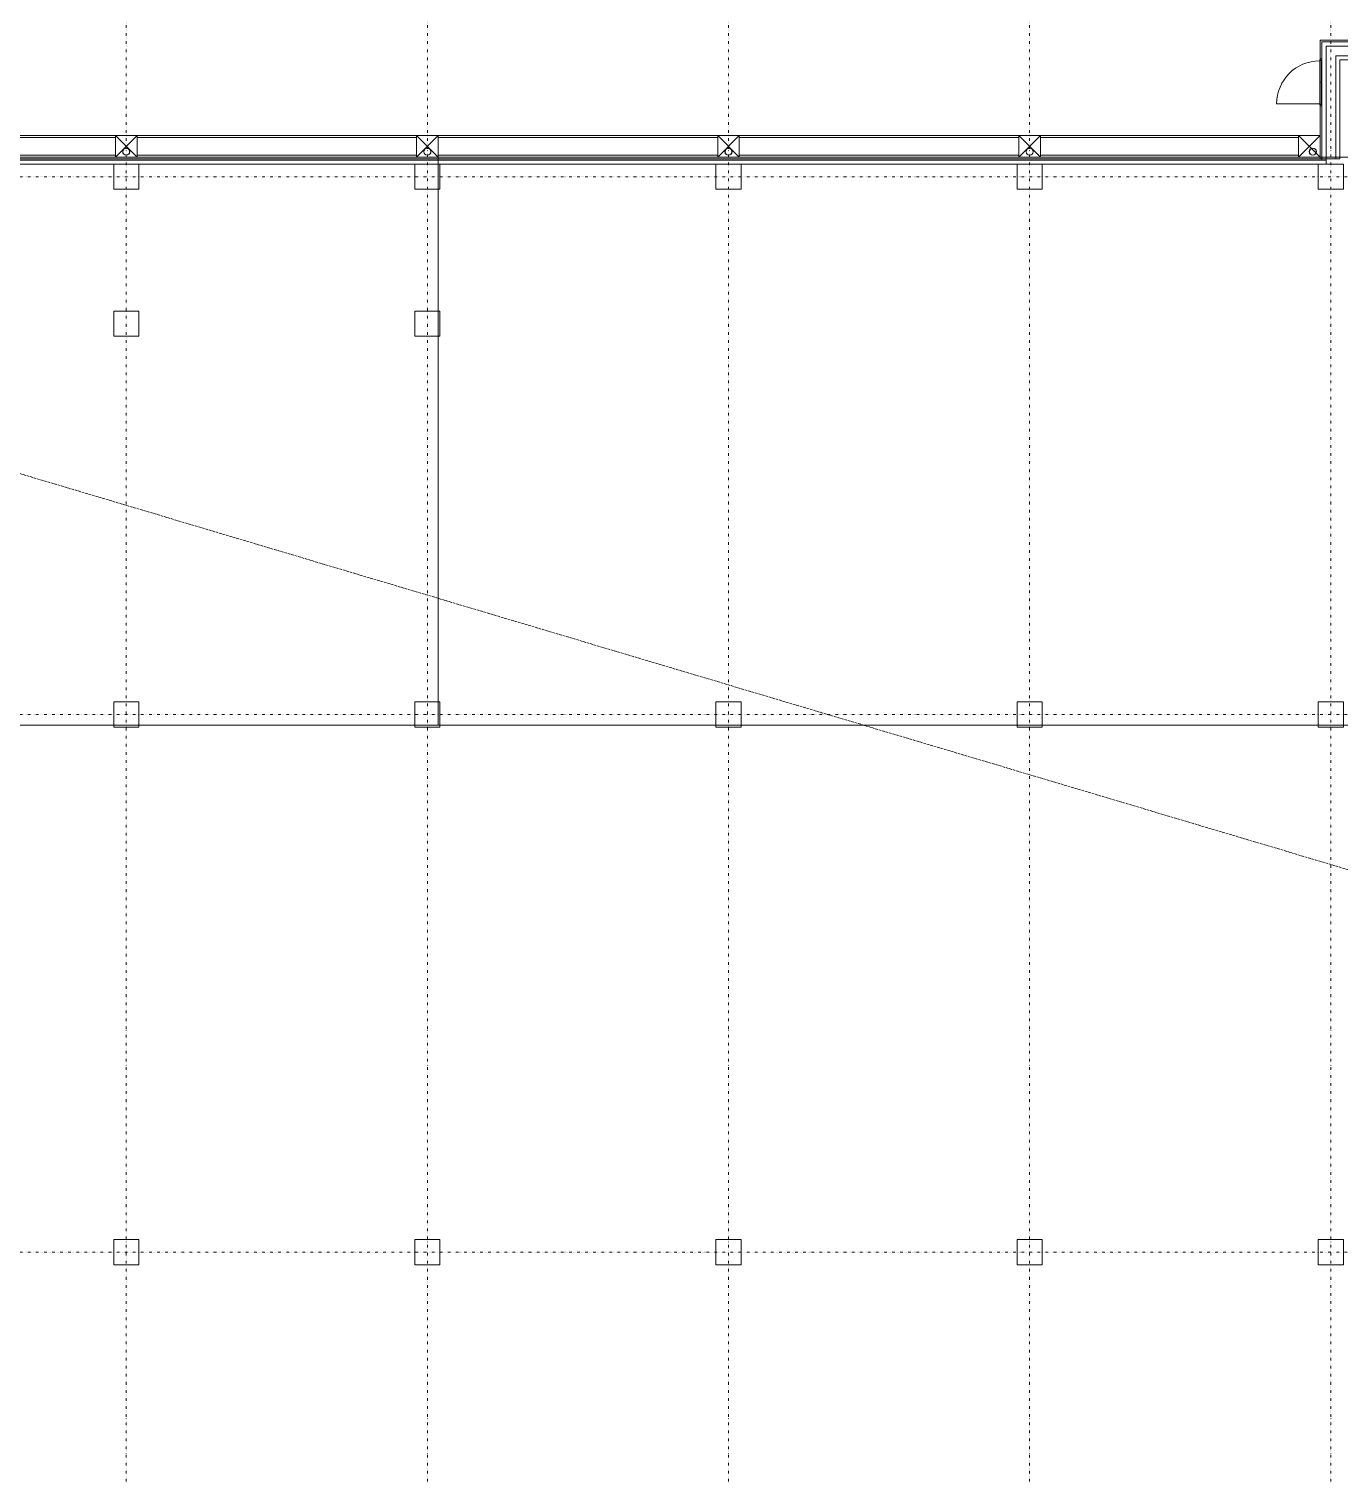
# Model space of a CAD drawing. Extents: x -76427 to 292734, y -42117 to 131250.
# Drawn here: x 32085 to 68632, y 53810 to 94125 of the extents above; entities that cross this region are included whole.
import ezdxf

# ---------------------------------------------------------------- set-up
doc = ezdxf.new("R2010")
doc.units = 0
doc.header["$LTSCALE"] = 250
doc.linetypes.add('H12PL1$0$HIDDEN', pattern=[0.4, 0.3, -0.1])
doc.linetypes.add('H12PL1$0$JJP_三點線', pattern=[0.9, 0.3, -0.15, 0, -0.15, 0, -0.15, 0, -0.15])
for name, color, linetype in [('H12PL1$0$A-OBJE-2D', 252, 'Continuous'), ('H12PL1$0$A-OBJE-MEP', 252, 'Continuous'), ('H12PL1$0$A-WALL-EX', 252, 'Continuous'), ('H12PL1$0$A-WALL-IN', 252, 'Continuous'), ('H12PL1$0$L10_14_DRAN', 252, 'Continuous'), ('H12PL1$0$L10_14_KABE1', 252, 'Continuous'), ('H12PL1$0$L10_14_KABE3', 252, 'Continuous'), ('H12PL1$0$L10_14_SIAGE1', 252, 'Continuous'), ('H12PL1$0$L10_14_SUGATA3', 252, 'Continuous'), ('H12PL1$0$L10_14_TATEGU1', 252, 'Continuous'), ('H12PL1$0$L10_14_TATEGU3', 252, 'Continuous'), ('H12PL1$0$S-COL', 252, 'Continuous'), ('H12PL1$0$S-FNDN', 252, 'Continuous'), ('H12PL1$0$S-GRID', 252, 'Continuous'), ('H12PL1$0$S-SLAB-SHOW', 252, 'Continuous')]:
    doc.layers.add(name, color=color, linetype=linetype)

# ---------------------------------------------------------------- blocks, each defined once
blk = doc.blocks.new('H12PL1')
at = {"layer": 'H12PL1$0$A-OBJE-2D', "linetype": 'H12PL1$0$HIDDEN', "lineweight": 0}
blk.add_line((17650, 85950), (243150, 18700), dxfattribs=at)
at = {"layer": 'H12PL1$0$A-OBJE-MEP', "lineweight": 0, "flags": 128}
for points in [[(34895, 90700, 1), (34705, 90700, 1)], [(43295, 90700, 1), (43105, 90700, 1)], [(51695, 90700, 1), (51505, 90700, 1)], [(60095, 90700, 1), (59905, 90700, 1)], [(67995, 90700, 1), (67805, 90700, 1)]]:
    blk.add_lwpolyline(points, format="xyb", close=True, dxfattribs=at)
at = {"layer": 'H12PL1$0$A-OBJE-MEP', "lineweight": 0}
for centre in [(34800, 90700), (43200, 90700), (51600, 90700), (60000, 90700), (67900, 90700)]:
    blk.add_circle(centre, 100, dxfattribs=at)
at = {"layer": 'H12PL1$0$A-WALL-EX', "lineweight": 0}
for p, q in [((18000, 90465), (68150, 90465)), ((68270, 90465), (68150, 90465)), ((68270, 90465), (68150, 90465)), ((68150, 90350), (68270, 90350)), ((68150, 90350), (68270, 90350)), ((68270, 90350), (68270, 90465))]:
    blk.add_line(p, q, dxfattribs=at)
at = {"layer": 'H12PL1$0$A-WALL-EX', "lineweight": 0, "flags": 128}
for points in [[(68150, 93760), (68150, 93640)], [(77050, 93760), (68150, 93760)], [(68150, 93640), (68150, 90465)], [(68270, 90350), (68270, 93640)], [(68270, 93640), (76930, 93640)], [(17965, 90350), (68150, 90350)], [(18000, 90500), (68150, 90500)], [(18000, 90500), (68150, 90500)], [(18000, 90500), (68150, 90500)], [(18000, 90500), (68150, 90500)], [(18000, 90500), (68150, 90500)], [(18000, 90500), (68150, 90500)], [(18000, 90500), (68150, 90500)], [(68150, 90500), (18000, 90500)], [(68150, 90500), (68150, 90465)], [(68150, 90350), (68270, 90350)]]:
    blk.add_lwpolyline(points, dxfattribs=at)
at = {"layer": 'H12PL1$0$A-WALL-IN', "lineweight": 0, "flags": 128}
for points in [[(68537.5, 93372.5), (68537.5, 93259.5)], [(76662.5, 93372.5), (68537.5, 93372.5)], [(68537.5, 93259.5), (68537.5, 90500)], [(68537.5, 90500), (68270, 90500)], [(68270, 90500), (68270, 90350)]]:
    blk.add_lwpolyline(points, dxfattribs=at)
at = {"layer": 'H12PL1$0$L10_14_DRAN', "lineweight": 0}
for centre in [(34800, 90700), (43200, 90700), (51600, 90700), (60000, 90700), (67900, 90700)]:
    blk.add_circle(centre, 100, dxfattribs=at)
at = {"layer": 'H12PL1$0$L10_14_KABE1', "lineweight": 0}
for p, q in [((68100, 93810), (77100, 93810)), ((68100, 93290), (68100, 93810)), ((68100, 93290), (68150, 93290)), ((68100, 91980), (68150, 91980)), ((68100, 90550), (68100, 91980)), ((68100, 90550), (18050, 90550))]:
    blk.add_line(p, q, dxfattribs=at)
at = {"layer": 'H12PL1$0$L10_14_KABE3', "lineweight": 0}
blk.add_line((68100, 90550), (68100, 90500), dxfattribs=at)
at = {"layer": 'H12PL1$0$L10_14_SIAGE1', "lineweight": 0}
for p, q in [((68100, 93290), (68100, 93275)), ((68100, 91980), (68100, 91995))]:
    blk.add_line(p, q, dxfattribs=at)
at = {"layer": 'H12PL1$0$L10_14_SUGATA3', "lineweight": 0}
for p, q in [((18050, 91150), (68100, 91150)), ((34500, 91150), (35100, 90550)), ((34500, 90550), (35100, 91150)), ((42900, 91150), (43500, 90550)), ((42900, 90550), (43500, 91150)), ((51300, 91150), (51900, 90550)), ((51300, 90550), (51900, 91150)), ((59700, 91150), (60300, 90550)), ((59700, 90550), (60300, 91150)), ((67500, 91150), (68100, 90550)), ((67500, 90550), (68100, 91150)), ((34500, 91100), (26700, 91100)), ((35100, 91100), (35100, 90600)), ((42900, 91100), (35100, 91100)), ((43500, 91100), (43500, 90600)), ((51300, 91100), (43500, 91100)), ((51900, 91100), (51900, 90600)), ((59700, 91100), (51900, 91100)), ((67500, 91100), (60300, 91100)), ((60300, 91100), (60300, 90600)), ((68100, 91100), (68100, 90600)), ((26700, 90600), (34500, 90600)), ((35100, 90600), (42900, 90600)), ((43500, 90600), (51300, 90600)), ((51900, 90600), (59700, 90600)), ((60300, 90600), (67500, 90600))]:
    blk.add_line(p, q, dxfattribs=at)
at = {"layer": 'H12PL1$0$L10_14_SUGATA3', "lineweight": 0, "flags": 128}
for points in [[(34500, 90550), (35100, 90550), (35100, 91150), (34500, 91150)], [(42900, 90550), (43500, 90550), (43500, 91150), (42900, 91150)], [(51300, 90550), (51900, 90550), (51900, 91150), (51300, 91150)], [(59700, 90550), (60300, 90550), (60300, 91150), (59700, 91150)], [(67500, 90550), (68100, 90550), (68100, 91150), (67500, 91150)]]:
    blk.add_lwpolyline(points, close=True, dxfattribs=at)
at = {"layer": 'H12PL1$0$L10_14_TATEGU1', "lineweight": 0, "flags": 128}
for points in [[(68110, 93275), (68090, 93275), (68090, 93250), (68135, 93250), (68135, 93235), (68150, 93235)], [(68110, 91995), (68090, 91995), (68090, 92020), (68135, 92020), (68135, 92035), (68150, 92035)]]:
    blk.add_lwpolyline(points, dxfattribs=at)
at = {"layer": 'H12PL1$0$L10_14_TATEGU3', "lineweight": 0}
for p, q in [((68150, 92635), (68113, 92635)), ((68090, 92035), (66890, 92035))]:
    blk.add_line(p, q, dxfattribs=at)
at = {"layer": 'H12PL1$0$L10_14_TATEGU3', "lineweight": 0, "flags": 128}
blk.add_lwpolyline([(68090, 93245), (68090, 92025), (68130, 92025), (68130, 93245)], close=True, dxfattribs=at)
at = {"layer": 'H12PL1$0$L10_14_TATEGU3', "lineweight": 0}
blk.add_arc((68090, 92035), 1200, 90, 180, dxfattribs=at)
at = {"layer": 'H12PL1$0$S-COL', "lineweight": 0, "flags": 128}
for points in [[(34450, 90350), (34450, 89650), (35150, 89650), (35150, 90350)], [(42850, 90350), (42850, 89650), (43550, 89650), (43550, 90350)], [(51250, 90350), (51250, 89650), (51950, 89650), (51950, 90350)], [(59650, 90350), (59650, 89650), (60350, 89650), (60350, 90350)], [(68050, 90350), (68050, 89650), (68750, 89650), (68750, 90350), (68270, 90350)]]:
    blk.add_lwpolyline(points, dxfattribs=at)
for points in [[(34450, 85550), (35150, 85550), (35150, 86250), (34450, 86250)], [(42850, 85550), (43550, 85550), (43550, 86250), (42850, 86250)], [(34450, 74650), (35150, 74650), (35150, 75350), (34450, 75350)], [(42850, 74650), (43550, 74650), (43550, 75350), (42850, 75350)], [(51250, 74650), (51950, 74650), (51950, 75350), (51250, 75350)], [(59650, 74650), (60350, 74650), (60350, 75350), (59650, 75350)], [(68050, 74650), (68750, 74650), (68750, 75350), (68050, 75350)], [(34450, 59650), (35150, 59650), (35150, 60350), (34450, 60350)], [(42850, 59650), (43550, 59650), (43550, 60350), (42850, 60350)], [(51250, 59650), (51950, 59650), (51950, 60350), (51250, 60350)], [(59650, 59650), (60350, 59650), (60350, 60350), (59650, 60350)], [(68050, 59650), (68750, 59650), (68750, 60350), (68050, 60350)]]:
    blk.add_lwpolyline(points, close=True, dxfattribs=at)
at = {"layer": 'H12PL1$0$S-FNDN', "lineweight": 0, "flags": 128}
for points in [[(119350, 90550), (43500, 90550), (43500, 74700), (93300, 74700), (93300, -550), (119350, -550), (119350, 45300), (110700, 45300), (110700, 50030), (119350, 50030)], [(43500, 74700), (18300, 74700), (18300, 15000), (18125, 15000), (18125, -550), (93300, -550), (93300, 74700)]]:
    blk.add_lwpolyline(points, close=True, dxfattribs=at)
at = {"layer": 'H12PL1$0$S-GRID', "linetype": 'H12PL1$0$JJP_三點線', "lineweight": 0}
for p, q in [((34800, 128250), (34800, -28000)), ((43200, 128250), (43200, -28000)), ((51600, 128250), (51600, -28000)), ((60000, 128250), (60000, -28000)), ((68400, 128250), (68400, -28000)), ((-29000, 90000), (289600, 90000)), ((-29000, 75000), (289600, 75000)), ((-29000, 60000), (289600, 60000))]:
    blk.add_line(p, q, dxfattribs=at)
at = {"layer": 'H12PL1$0$S-SLAB-SHOW', "lineweight": 0, "flags": 128}
blk.add_lwpolyline([(74060, 93259.5), (74060, 91980), (74160, 91980), (74160, 91780), (73800, 91780), (73800, 90500), (77050, 90500), (77050, 93760), (68150, 93760), (68150, 90500), (68650.5, 90500), (68650.5, 93259.5)], close=True, dxfattribs=at)

msp = doc.modelspace()

# ---------------------------------------------------------------- block references
msp.add_blockref('H12PL1', (0, 0))

doc.saveas('drawing.dxf')
